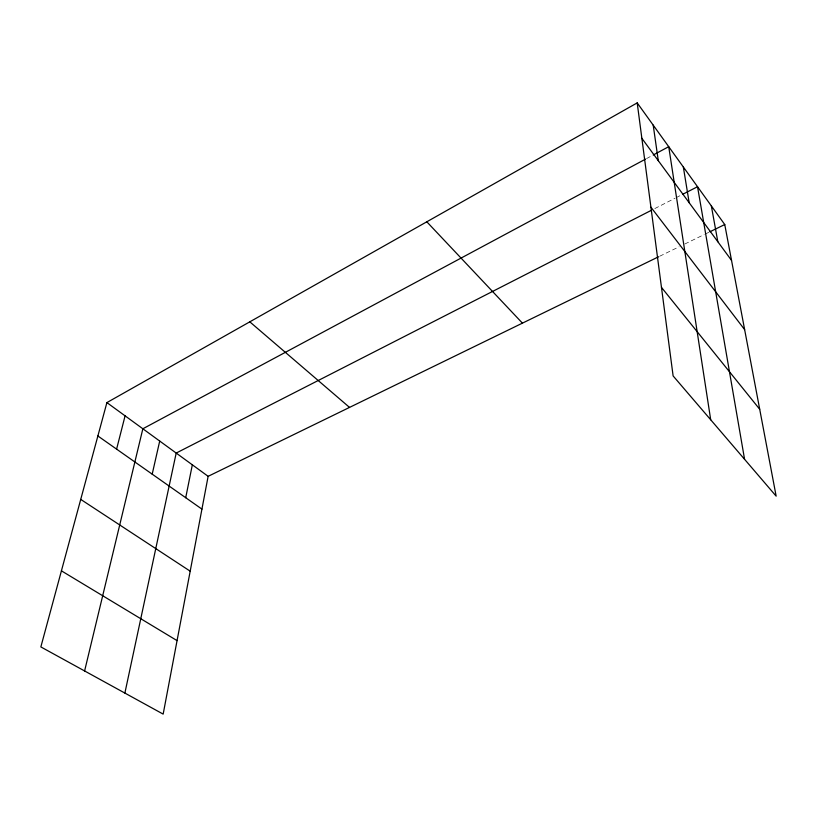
<?xml version="1.0" encoding="UTF-8"?>
<svg xmlns="http://www.w3.org/2000/svg" width="817" height="817" viewBox="0 0 817 817"><rect width="100%" height="100%" fill="white"/><g stroke="black" fill="none" stroke-linecap="round" stroke-linejoin="round"><path stroke-width="0.61" stroke-dasharray="4.08 3.06" d="M646.574 158.569L652.109 155.598M654.856 208.539L675.067 198.214M676.19 197.632L680.684 195.345M659.738 256.221L679.111 246.785M684.809 244.007L704.213 234.55M705.347 233.999L708.768 232.324"/><path stroke-width="1.23" d="M658.604 256.773L208.131 476.321L163.165 714.109L40.85 646.921L106.904 402.597L637.199 102.891L724.75 224.542L776.15 496.144L673.116 375.922L637.199 102.891M185.714 497.716L192.332 464.822M124.878 693.071L176.196 453.067L651.496 210.255M152.197 474.156L159.713 441.057M84.6 670.951L142.852 428.782L645.471 159.162M116.596 449.125L125.083 415.843M653.222 155.005L668.725 146.692L710.698 419.775M682.93 194.191L697.534 186.725L744.573 459.297M709.912 231.773L724.75 224.542M61.418 570.838L177.054 640.62M80.73 499.401L190.187 571.175M97.877 435.972L201.932 509.114M106.904 402.597L208.131 476.321M249.808 321.837L349.533 407.407M426.811 221.795L522.431 323.144M661.464 287.38L759.708 409.266M650.924 207.212L744.634 329.629M641.856 138.308L731.542 260.409M711.341 205.904L717.826 241.74M683.339 167.005L689.18 202.739M653.202 125.124L658.288 160.683"/></g></svg>
